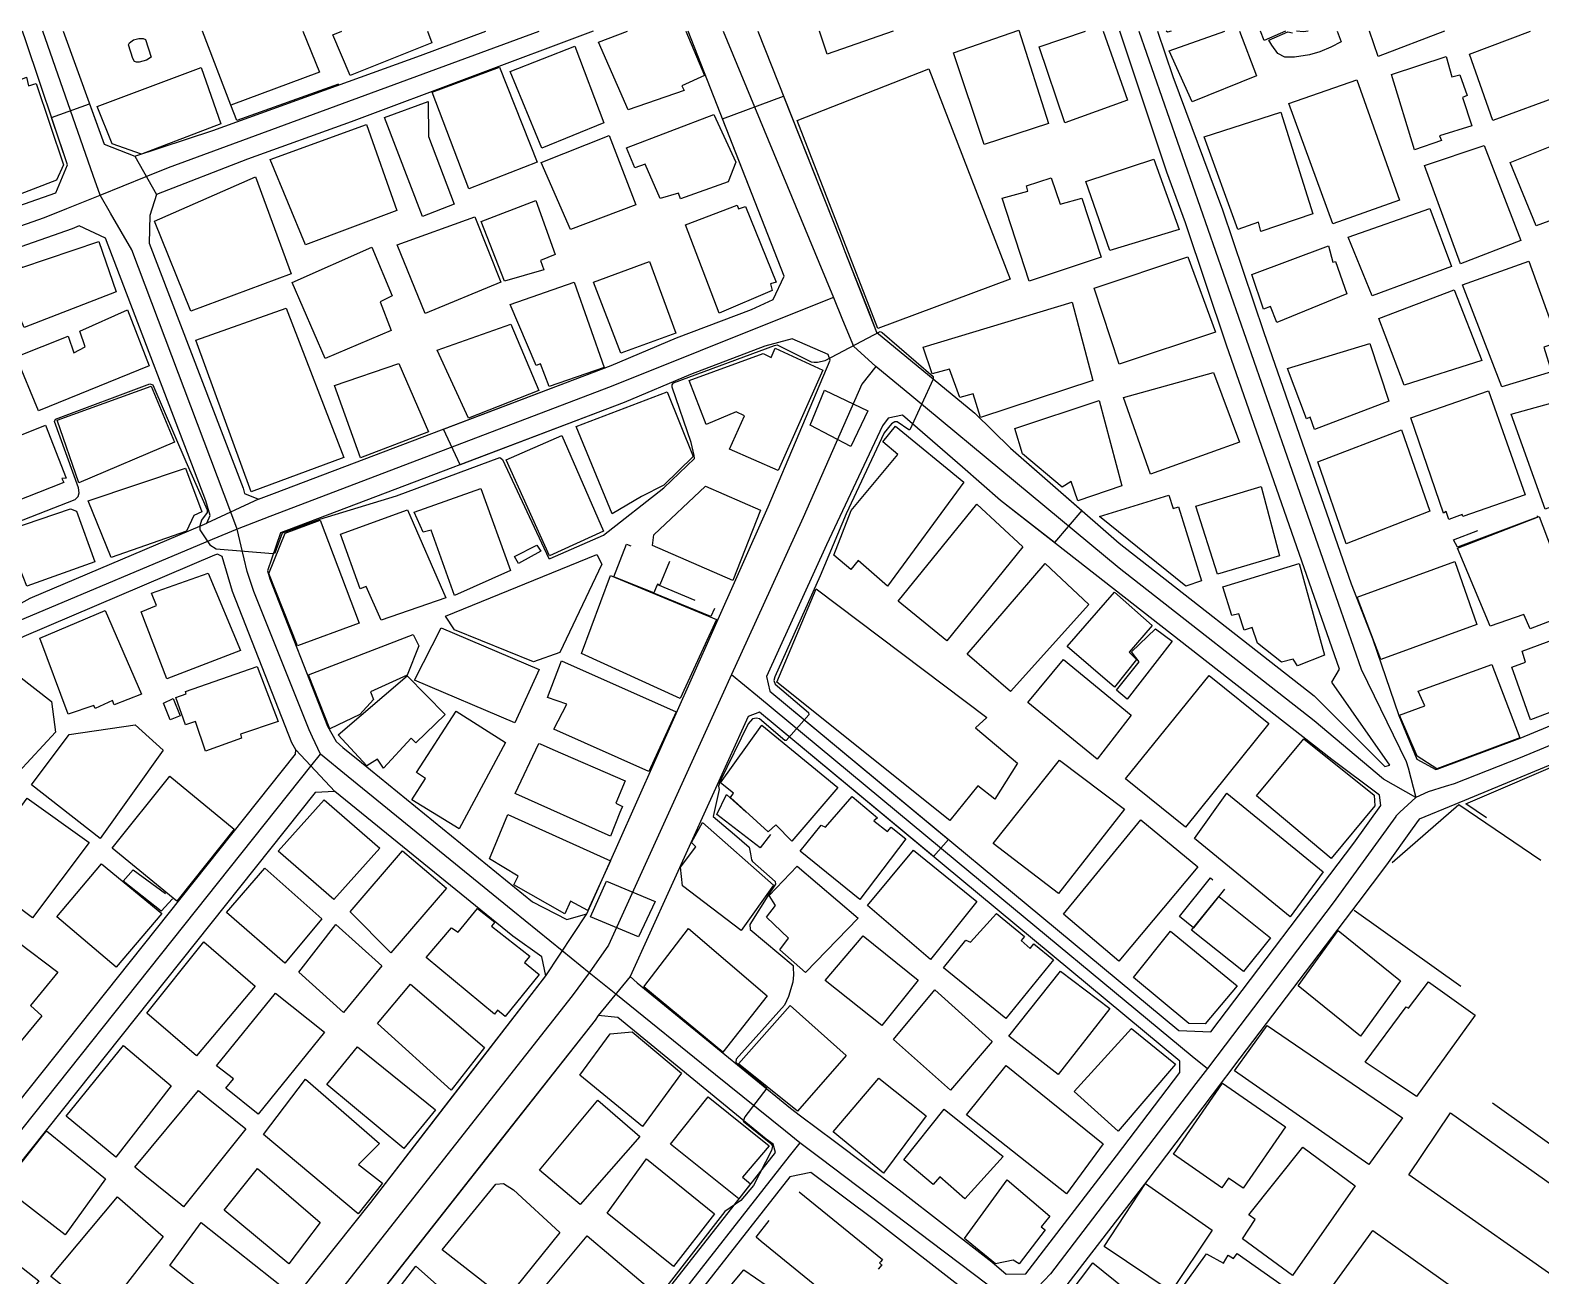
# Model space of a CAD drawing. Header units: millimetres. Extents: x 198785 to 203305, y 542885 to 545889.
# Drawn here: x 202392.4 to 202623.4, y 545694.9 to 545885.5 of the extents above; entities that cross this region are included whole.
import ezdxf

# ---------------------------------------------------------------- set-up
doc = ezdxf.new("R2010")
doc.units = ezdxf.units.MM
doc.linetypes.add('FENCE_25K', pattern=[54.3, 28.7, -9.2, -16.4])
doc.linetypes.add('HIDDEN_BULD_25K', pattern=[28.8, 18.4, -10.4])
for name, color, linetype in [('A0013114', 253, 'Continuous'), ('A0013117', 253, 'Continuous'), ('A0023214', 253, 'Continuous'), ('A0023217', 253, 'Continuous'), ('A0043325', 253, 'Continuous'), ('A0053326', 253, 'Continuous'), ('B0014111', 253, 'Continuous'), ('B0014112', 253, 'Continuous'), ('B0014113', 253, 'Continuous'), ('B0014114', 253, 'Continuous'), ('B0014115', 253, 'Continuous'), ('B0014116', 253, 'Continuous'), ('B0014118', 253, 'Continuous'), ('B0024120', 253, 'Continuous'), ('F0017111', 253, 'Continuous'), ('F0047224', 253, 'Continuous')]:
    doc.layers.add(name, color=color, linetype=linetype)

msp = doc.modelspace()

# ---------------------------------------------------------------- linework, layer by layer
at = {"layer": 'A0013114'}
for points in [[(202507.68, 545847.84), (202493, 545885.31)], [(202503.65, 545885.31), (202516.17, 545853.62), (202516.97, 545851.59), (202520.5, 545842.6), (202521.82, 545839.24), (202529.05, 545833.27)], [(202477.5, 545750.24), (202482.23, 545760.88), (202493.85, 545786.97), (202496.77, 545793.51), (202505.25, 545812.55), (202514.72, 545834.99), (202514.38, 545835.83), (202508.92, 545838.21)], [(202525.78, 545826.53), (202523.59, 545826.11), (202522.7, 545824.92), (202514.14, 545806.73), (202504.97, 545786.55)], [(202502.19, 545780.44), (202484.1, 545740.69)], [(202405.94, 545658.02), (202407.28, 545659.37), (202415.05, 545669.19), (202444.46, 545706.11), (202471.22, 545740.8)], [(202479.25, 545734.69), (202478.75, 545734), (202415.85, 545654.09), (202413.72, 545651.35)]]:
    msp.add_lwpolyline(points, dxfattribs=at)
at = {"layer": 'A0013117'}
for points in [[(202267.18, 545865.1), (202287.55, 545814.39), (202290.83, 545805.73), (202292.78, 545804.33), (202301.75, 545814.53), (202315.85, 545829.28), (202322.95, 545833.18), (202325.19, 545834.24), (202337.19, 545838.96), (202342.32, 545841.63), (202396.27, 545860.57), (202398.05, 545864.87), (202391.67, 545883.84), (202391.16, 545885.31)], [(202397.41, 545885.31), (202403.67, 545868.02), (202408.38, 545866.16), (202420.27, 545870.13), (202452.07, 545881.6), (202462.05, 545885.31)], [(202478.44, 545885.31), (202441.44, 545871.45), (202425.57, 545865.72), (202411.68, 545860.29), (202410.64, 545857.08), (202410.57, 545852.85), (202424.91, 545815.38), (202425.16, 545814.55), (202427.3, 545813.68), (202429.72, 545814.62), (202481.22, 545834.16), (202491.21, 545838.39), (202502.7, 545842.74), (202505.98, 545844.23), (202507.68, 545847.84)], [(202529.05, 545833.27), (202536.83, 545826.84), (202542.29, 545821.53), (202558.92, 545806.95), (202588.76, 545783.59), (202599.55, 545772.79), (202600.32, 545773.03), (202591.42, 545785.69), (202592.61, 545787.67), (202575.34, 545837.27), (202569.07, 545855.96), (202566.19, 545863.71), (202564.72, 545868.19), (202559.01, 545885.31)], [(202564.76, 545885.31), (202567.13, 545878.35), (202574.73, 545857.97), (202581.02, 545839.21), (202594.41, 545800.75), (202597.68, 545792.38), (202601.69, 545780.63), (202604.42, 545773.95), (202607.33, 545772.35), (202607.53, 545772.38), (202620.24, 545777.13), (202659.59, 545793.47), (202660.01, 545794.61), (202646.71, 545831.8), (202644.21, 545838.79), (202638.53, 545854.66), (202626.47, 545885.31)], [(202351.36, 545757.82), (202374.09, 545787.8), (202375.25, 545788.68), (202380.95, 545791.94), (202391, 545797.81), (202392.37, 545798.54), (202418.65, 545809.74), (202419.35, 545810.02), (202419.9, 545811.18), (202419.22, 545813.46), (202403.85, 545853.63), (202399.85, 545855.52), (202398.76, 545855.08), (202344.48, 545836.03), (202335.34, 545832.18), (202327.62, 545829.05), (202326.02, 545828.02), (202319.67, 545824.53), (202306.15, 545810.44), (202298.53, 545801.78), (202297.64, 545800.49), (202297.83, 545798.38), (202349.35, 545756.73), (202351.36, 545757.82)], [(202508.92, 545838.21), (202504.73, 545837.1), (202493.34, 545832.78), (202483.18, 545828.49), (202431.88, 545809.03), (202430.66, 545808.55), (202428.64, 545802.75), (202429, 545801.52), (202437.82, 545778.99), (202439.14, 545776.62), (202440.17, 545775.71), (202443.02, 545773.39), (202469.18, 545752.12), (202474.44, 545749.38), (202477.5, 545750.24)], [(202504.97, 545786.55), (202505.47, 545784.34), (202568.02, 545732.42), (202572.92, 545732.22), (202594.81, 545761.09), (202598.92, 545766.85), (202598.74, 545768.42), (202591.45, 545773.86), (202540.78, 545813.52), (202534.97, 545818.62), (202525.78, 545826.53)], [(202365.04, 545689.45), (202365.13, 545689.54), (202432.91, 545774.68), (202432.98, 545775.35), (202432.38, 545776.43), (202423.32, 545799.58), (202421.74, 545804.95), (202420.98, 545805.28), (202420.54, 545805.11), (202391.37, 545792.68), (202381.5, 545787.65), (202356.02, 545754.03), (202353.9, 545751.23), (202352.38, 545749.25), (202329.59, 545719.45), (202328.48, 545718.11), (202328.59, 545716.85), (202363.66, 545689.29), (202365.04, 545689.45)], [(202624.24, 545681.81), (202669.29, 545745.7), (202670.52, 545747.44), (202670, 545749.77), (202663.51, 545779.01), (202662.4, 545784.43), (202661.84, 545784.73), (202657.22, 545786.38), (202636.61, 545777.88), (202631.94, 545775.96), (202610.24, 545767.01), (202604.79, 545764.76), (202603.72, 545763.26), (202599.81, 545757.77), (202595.41, 545751.95), (202577.37, 545728.16), (202573.13, 545722.57), (202563.28, 545709.58), (202548.68, 545690.59)], [(202484.1, 545740.69), (202485.18, 545739.72), (202508.62, 545720.53), (202510.19, 545719.36), (202515.37, 545715.48), (202525.28, 545708.06), (202539.46, 545697.04), (202541.62, 545695.13), (202544.65, 545695.2), (202558.51, 545713.22), (202568.18, 545725.97), (202568.2, 545727.72), (202503.88, 545781.1), (202502.19, 545780.44)], [(202471.22, 545740.8), (202470.63, 545743.69), (202466.17, 545746.84), (202438.95, 545768.97), (202435.93, 545768.83), (202369.69, 545685.64), (202369.57, 545685.51), (202370.21, 545682.64), (202385.22, 545670.45), (202400.69, 545657.85), (202405.94, 545658.02)], [(202413.72, 545651.35), (202413.58, 545646.86), (202424.98, 545637.98), (202437.73, 545628.35), (202439.66, 545628.67), (202456.69, 545650.39), (202460.44, 545655.18), (202506.35, 545713.75), (202505.99, 545715.01), (202504.92, 545715.81), (202482.23, 545734.38), (202479.25, 545734.69)], [(202492.47, 545631.58), (202536.71, 545688.03), (202536.32, 545691.8), (202535.62, 545692.42), (202521.64, 545703.29), (202511.73, 545710.71), (202508.53, 545710.04), (202463.31, 545652.35), (202463.63, 545650.25), (202487.67, 545631.12), (202492.47, 545631.58)]]:
    msp.add_lwpolyline(points, dxfattribs=at)
at = {"layer": 'A0023214'}
msp.add_lwpolyline([(202498.33, 545885.31), (202512.96, 545849.97), (202515.2, 545844.55), (202516.6, 545841.12), (202518.27, 545837.11), (202521.71, 545834.01), (202519.56, 545831.28), (202510.59, 545810.92), (202501.01, 545789.91), (202499.63, 545786.9), (202498.14, 545783.62), (202480.8, 545745.47), (202477.86, 545741.26), (202475.27, 545737.72), (202414.59, 545660.56), (202409.81, 545654.7), (202405.82, 545649.81), (202402.39, 545645.61), (202376.48, 545613.68)], dxfattribs=at)
at = {"layer": 'A0023217'}
for points in [[(202403.05, 545860.22), (202402, 545863.22), (202394.31, 545885.31)], [(202403.05, 545860.22), (202410.11, 545863.07), (202413.52, 545864.45), (202470.22, 545885.31)], [(202561.92, 545885.31), (202595.95, 545787.67), (202602.82, 545773.59), (202603.09, 545772.59), (202604.31, 545768.07)], [(202293.04, 545800.25), (202293.07, 545800.29), (202295.08, 545802.51), (202307.75, 545816.46), (202315.85, 545824.91), (202319.67, 545827.95), (202327.62, 545832.12), (202344.48, 545839.21), (202394.57, 545856.79), (202397.97, 545858.17), (202403.05, 545860.22)], [(202424.03, 545809.12), (202423.05, 545811.72), (202407.88, 545851.86), (202404.65, 545857.46), (202403.05, 545860.22)], [(202515.2, 545844.55), (202508.45, 545841.85), (202481.22, 545830.95), (202429.03, 545811.03), (202424.03, 545809.12)], [(202604.31, 545768.07), (202599.35, 545770.89), (202588.76, 545779.78), (202558.92, 545803.14), (202527.2, 545829.46), (202521.71, 545834.01)], [(202424.03, 545809.12), (202420.21, 545807.52), (202391.37, 545795.4), (202389.98, 545794.77), (202384.45, 545792.03), (202381.94, 545790.51), (202378.74, 545787.86), (202371.9, 545779.95), (202353.69, 545755.93), (202351.51, 545753.05)], [(202436.74, 545774.67), (202435.54, 545777.27), (202435.02, 545778.39), (202426.54, 545799.58), (202425.55, 545802.65), (202424.64, 545806.52), (202424.03, 545809.12)], [(202663.86, 545792.26), (202658.4, 545789.93), (202658.04, 545789.77), (202620.24, 545774.13), (202610.14, 545770.16), (202608.76, 545769.73), (202606.19, 545768.93), (202604.31, 545768.07)], [(202499.63, 545786.9), (202503.62, 545783.59), (202534.15, 545758.29), (202570.1, 545728.5), (202572.41, 545726.58)], [(202364.01, 545684.41), (202367.06, 545687.69), (202370, 545690.86), (202435.3, 545772.87), (202436.74, 545774.67)], [(202510.06, 545715.24), (202507.9, 545716.99), (202497.17, 545725.65), (202481.91, 545737.98), (202477.86, 545741.26), (202473.74, 545744.58), (202466.17, 545750.7), (202441, 545771.2), (202436.74, 545774.67)], [(202604.31, 545768.07), (202601.83, 545765.81), (202601.25, 545765.19), (202601.21, 545765.14), (202591.64, 545751.95), (202575.15, 545730.19), (202572.41, 545726.58)], [(202572.41, 545726.58), (202570.65, 545724.28), (202548.43, 545695.21), (202546.46, 545693.13), (202546.17, 545692.83), (202543.31, 545690.09)], [(202510.06, 545715.24), (202508.44, 545713.17), (202488.7, 545687.99), (202461.87, 545653.77), (202459.84, 545651.17)], [(202543.31, 545690.09), (202540.96, 545691.87), (202530.13, 545700.06), (202513.31, 545712.78), (202510.06, 545715.24)]]:
    msp.add_lwpolyline(points, dxfattribs=at)
at = {"layer": 'A0043325'}
for points in [[(202520.48, 545827.2), (202517.86, 545821.77), (202511.64, 545825.02), (202513.86, 545830.39), (202520.48, 545827.2)], [(202487.93, 545752.13), (202485.41, 545746.75), (202478.07, 545749.8), (202480.5, 545755.28), (202487.93, 545752.13)]]:
    msp.add_lwpolyline(points, dxfattribs=at)
at = {"layer": 'A0053326'}
for points in [[(202342.32, 545841.63), (202396.27, 545860.57), (202398.05, 545864.87), (202395.61, 545872.11), (202401.43, 545874.2), (202403.67, 545868.02), (202408.38, 545866.16), (202411.68, 545860.29), (202410.64, 545857.08)], [(202415.05, 545669.19), (202444.46, 545706.11), (202456.96, 545722.31), (202471.22, 545740.8), (202477.5, 545750.24), (202482.23, 545760.88), (202493.85, 545786.97), (202496.77, 545793.51), (202505.25, 545812.55), (202514.72, 545834.99), (202514.38, 545835.83), (202508.92, 545838.21), (202504.73, 545837.1), (202493.34, 545832.78), (202483.18, 545828.49), (202458.1, 545818.98), (202455.59, 545824.43), (202481.22, 545834.16), (202491.21, 545838.39), (202502.7, 545842.74), (202505.98, 545844.23), (202507.68, 545847.84), (202498.26, 545871.88), (202507.58, 545875.36), (202516.17, 545853.62), (202516.97, 545851.59), (202521.82, 545839.24)], [(202410.64, 545857.08), (202410.57, 545852.85), (202424.91, 545815.38), (202425.16, 545814.55), (202427.3, 545813.68), (202419.35, 545810.02), (202419.9, 545811.18), (202419.22, 545813.46), (202403.85, 545853.63), (202399.85, 545855.52), (202398.76, 545855.08), (202344.48, 545836.03)], [(202521.82, 545839.24), (202536.83, 545826.84), (202542.29, 545821.53), (202553.2, 545811.96), (202549.02, 545807.07), (202540.78, 545813.52), (202534.97, 545818.62), (202525.78, 545826.53), (202523.59, 545826.11), (202522.7, 545824.92), (202514.14, 545806.73), (202504.97, 545786.55), (202505.47, 545784.34), (202532.83, 545761.63), (202530.5, 545759.01), (202503.88, 545781.1), (202502.19, 545780.44), (202484.1, 545740.69), (202479.25, 545734.69), (202478.75, 545734), (202464.61, 545716.04), (202415.85, 545654.09)], [(202435.93, 545768.83), (202369.69, 545685.64), (202369.57, 545685.51), (202362.79, 545678.13), (202349.72, 545661.97), (202336.95, 545645.84), (202332.44, 545649.82), (202345.03, 545665.72), (202357.99, 545681.73), (202357.98, 545686.13), (202325.19, 545711.89), (202328.91, 545716.6), (202363.66, 545689.29), (202365.04, 545689.45), (202365.13, 545689.54), (202432.91, 545774.68), (202432.98, 545775.35), (202438.95, 545768.97), (202435.93, 545768.83)]]:
    msp.add_lwpolyline(points, dxfattribs=at)
at = {"layer": 'B0014111'}
for points in [[(202436.62, 545879.05), (202423.02, 545873.96), (202418.73, 545885.31)], [(202434.05, 545885.31), (202436.62, 545879.05)], [(202492.4, 545876.2), (202483.82, 545873.29), (202479.29, 545883.61), (202483.69, 545885.31)], [(202492.66, 545885.31), (202495.47, 545878.54), (202492, 545876.95), (202492.4, 545876.2)], [(202524.36, 545885.31), (202514.24, 545881.77), (202513.06, 545885.31)], [(202560.19, 545874.73), (202550.61, 545871.26), (202546.67, 545882.91), (202553.76, 545885.31)], [(202556.47, 545885.31), (202560.19, 545874.73)], [(202566.85, 545885.31), (202566.33, 545885.14), (202566.11, 545885.31)], [(202579.91, 545878.46), (202570.08, 545874.49), (202566.57, 545882.3), (202575.05, 545885.31)], [(202577.34, 545885.31), (202579.91, 545878.46)], [(202584.37, 545885.31), (202581.09, 545883.87), (202580.53, 545885.31)], [(202587.82, 545885.31), (202587.1, 545885.18), (202586.03, 545885.31)], [(202608.69, 545885.31), (202598.54, 545881.41), (202597.19, 545885.31)], [(202391.79, 545878.25), (202392.1, 545876.94), (202393.25, 545877.3), (202397.46, 545864.85), (202396.39, 545862.53), (202388.59, 545859.51), (202386.61, 545859.88), (202384.73, 545859.13), (202380.12, 545872.58), (202381.43, 545873.16), (202381.17, 545874.02), (202391.79, 545878.25)], [(202421.5, 545871.1), (202409.39, 545866.51), (202404.88, 545868.08), (202402.62, 545873.77), (202418.49, 545879.74), (202421.5, 545871.1)], [(202542.26, 545847.34), (202521.98, 545839.81), (202509.67, 545871.64), (202529.82, 545879.52), (202542.26, 545847.34)], [(202601.77, 545859.44), (202591.6, 545855.84), (202584.86, 545874.23), (202595.26, 545877.84), (202601.77, 545859.44)], [(202500.29, 545865.26), (202499.1, 545862.24), (202491.84, 545859.63), (202491.52, 545860.54), (202488.72, 545859.68), (202486.41, 545864.96), (202484.85, 545864.41), (202483.58, 545867.46), (202496.94, 545872.53), (202500.29, 545865.26)], [(202588.51, 545857.34), (202580.59, 545854.66), (202580.2, 545856.06), (202577.07, 545854.96), (202571.93, 545869.14), (202583.64, 545872.92), (202588.51, 545857.34)], [(202568.09, 545854.94), (202557.51, 545851.75), (202553.82, 545862.32), (202564.22, 545865.71), (202568.09, 545854.94)], [(202470.94, 545848.81), (202464.9, 545847.06), (202461.32, 545856.17), (202469.69, 545859.42), (202472.64, 545851.12), (202470.43, 545850.22), (202470.94, 545848.81)], [(202500.47, 545858.66), (202500.67, 545858.14), (202501.78, 545858.5), (202506.44, 545846.88), (202505.56, 545846.63), (202505.84, 545845.62), (202497.74, 545842.18), (202492.56, 545855.68), (202500.47, 545858.66)], [(202402.88, 545853.1), (202405.49, 545845.43), (202391.46, 545839.96), (202387.37, 545849.26), (202390.43, 545850.81), (202391.1, 545849.13), (202402.88, 545853.1)], [(202590.92, 545852.48), (202591.6, 545849.96), (202592, 545850.07), (202593.76, 545845.1), (202583.02, 545840.72), (202582.08, 545843.2), (202580.99, 545842.79), (202579.22, 545848.06), (202590.92, 545852.48)], [(202551.74, 545843.86), (202554.87, 545831.84), (202537.68, 545826.21), (202536.56, 545829.8), (202534.55, 545829.24), (202532.96, 545833.59), (202530.32, 545832.86), (202528.92, 545836.95), (202551.74, 545843.86)], [(202506.28, 545836.78), (202513.57, 545833.44), (202506.76, 545818.1), (202499.29, 545821.33), (202501.62, 545826.46), (202500.33, 545827.05), (202495.77, 545825.14), (202493.17, 545831.84), (202504.47, 545836.01), (202505.68, 545835.38), (202506.28, 545836.78)], [(202600.17, 545828.7), (202588.78, 545824.34), (202588.15, 545826.24), (202587.57, 545826), (202584.64, 545833.67), (202597.26, 545837.52), (202600.17, 545828.7)], [(202577.31, 545822.41), (202563.69, 545817.51), (202559.56, 545829.25), (202573.33, 545833.09), (202577.31, 545822.41)], [(202621.02, 545814.38), (202611.49, 545811.03), (202611.35, 545811.35), (202609.33, 545810.59), (202608.95, 545811.83), (202608.54, 545811.57), (202603.51, 545826.14), (202615.38, 545830.3), (202621.02, 545814.38)], [(202555.84, 545828.8), (202559.33, 545815.72), (202552.59, 545813.45), (202551.56, 545816.41), (202550.19, 545815.55), (202544.14, 545820.63), (202542.97, 545824.51), (202555.84, 545828.8)], [(202535.17, 545816.29), (202523.47, 545800.38), (202518.98, 545804.3), (202517.89, 545802.94), (202515.28, 545805.16), (202517.94, 545811.97), (202525.08, 545820.52), (202522.76, 545822.48), (202524.69, 545824.85), (202535.17, 545816.29)], [(202461.26, 545815.34), (202465.84, 545802.8), (202457.25, 545798.98), (202453.7, 545808.96), (202452.46, 545808.65), (202451.11, 545811.7), (202461.26, 545815.34)], [(202504.05, 545812.02), (202499.8, 545801.25), (202487.56, 545806.59), (202487.75, 545808.23), (202495.65, 545815.67), (202504.05, 545812.02)], [(202583.46, 545805.05), (202573.93, 545802.21), (202570.63, 545812.63), (202580.62, 545815.66), (202583.46, 545805.05)], [(202424.5, 545790.53), (202413.25, 545786.22), (202409.32, 545796.46), (202411.65, 545797.46), (202410.91, 545799.31), (202419.6, 545802.36), (202424.5, 545790.53)], [(202497.33, 545795.3), (202491.75, 545783.23), (202476.66, 545790.09), (202481.1, 545802.01), (202497.33, 545795.3)], [(202543.36, 545773.29), (202539.92, 545767.79), (202537.28, 545769.86), (202533, 545764.54), (202506.53, 545785.73), (202512.59, 545800), (202538.69, 545780.31), (202536.92, 545778.73), (202543.36, 545773.29)], [(202561.54, 545789.17), (202558.2, 545784.95), (202550.95, 545791.15), (202558.2, 545799.46), (202563.98, 545794.36), (202560.44, 545790.29), (202561.54, 545789.17)], [(202567.02, 545791.99), (202560.15, 545783.08), (202558.51, 545784.48), (202561.98, 545788.83), (202560.8, 545790.33), (202564.47, 545793.89), (202567.02, 545791.99)], [(202427.05, 545788.1), (202430.3, 545779.69), (202424.53, 545777.75), (202424.67, 545777.12), (202419.16, 545775.16), (202417.64, 545779.69), (202416.11, 545779.16), (202414.64, 545783.38), (202416.22, 545783.93), (202416.11, 545784.29), (202427.05, 545788.1)], [(202465.06, 545776.46), (202457.98, 545763.27), (202450.74, 545767.72), (202452.84, 545770.97), (202451.45, 545771.9), (202457.5, 545781.25), (202465.06, 545776.46)], [(202482.56, 545765.76), (202481.1, 545762.15), (202480.78, 545762.29), (202466.64, 545768.62), (202466.55, 545768.66), (202470.16, 545776.33), (202470.35, 545776.25), (202472.3, 545775.4), (202483.37, 545770.62), (202481.91, 545767.17), (202482.93, 545766.68), (202482.69, 545766.1), (202482.56, 545765.76)], [(202559.75, 545766.28), (202549.63, 545753.39), (202539.66, 545761.03), (202549.79, 545773.77), (202559.75, 545766.28)], [(202445.84, 545760.32), (202438.79, 545752.43), (202430.27, 545759.83), (202437.33, 545767.7), (202445.84, 545760.32)], [(202481.11, 545758.39), (202477.66, 545750.76), (202474.98, 545752.2), (202474.13, 545750.24), (202466.31, 545754.7), (202466.99, 545756), (202462.59, 545758.69), (202465.4, 545765.46), (202481.11, 545758.39)], [(202506.06, 545754.67), (202501.09, 545747.7), (202492.11, 545754.56), (202491.82, 545757.39), (202494.19, 545760.53), (202493.5, 545761.17), (202495.2, 545764.23), (202506.06, 545754.67)], [(202462.89, 545748.4), (202468.78, 545743.79), (202467.98, 545742.8), (202470.21, 545740.98), (202464.99, 545734.55), (202463.85, 545735.5), (202463.35, 545734.9), (202452.9, 545743.56), (202456.82, 545748.12), (202457.8, 545747.47), (202460.76, 545751.1), (202463.41, 545749.01), (202462.89, 545748.4)], [(202505.08, 545737.71), (202498.31, 545729.12), (202486.2, 545739.09), (202493.03, 545748.01), (202505.08, 545737.71)], [(202576.94, 545739.23), (202572.06, 545733.44), (202569.57, 545733.47), (202561.13, 545740.51), (202566.77, 545747.63), (202576.94, 545739.23)], [(202394.15, 545734.66), (202390.74, 545730.51), (202383.1, 545736.46), (202390.54, 545745.95), (202396.56, 545741.33), (202392.39, 545736.26), (202394.15, 545734.66)], [(202491.95, 545725.9), (202486.02, 545717.71), (202476.43, 545725.6), (202481.08, 545731.89), (202484.44, 545732.19), (202491.95, 545725.9)], [(202413.94, 545723.94), (202405.44, 545713.03), (202397.84, 545719.29), (202406.62, 545730.1), (202413.94, 545723.94)], [(202584.36, 545717.67), (202577.86, 545708.29), (202575.64, 545709.83), (202574.63, 545708.36), (202567.24, 545713.49), (202574.71, 545724.35), (202584.36, 545717.67)], [(202485.58, 545716.22), (202476.48, 545705.81), (202470.24, 545711.05), (202479.2, 545721.73), (202485.58, 545716.22)], [(202541.19, 545713.12), (202535.32, 545706.64), (202531.49, 545710.01), (202530.47, 545708.86), (202525.97, 545712.64), (202532.17, 545720.4), (202541.19, 545713.12)], [(202473.38, 545701.51), (202465.12, 545691.27), (202455.35, 545698.85), (202463.6, 545708.9), (202464.73, 545708.99), (202466.28, 545708.03), (202473.38, 545701.51)], [(202573.16, 545701.85), (202566.85, 545692.5), (202556.62, 545699.39), (202562.93, 545709.02), (202573.16, 545701.85)], [(202461.3, 545687.53), (202455.17, 545679.92), (202444.95, 545688.03), (202451.32, 545696.36), (202461.3, 545687.53)], [(202563.3, 545690.11), (202557.8, 545682.46), (202549.23, 545689.35), (202554.89, 545696.87), (202563.3, 545690.11)]]:
    msp.add_lwpolyline(points, dxfattribs=at)
at = {"layer": 'B0014112'}
for points in [[(202453.81, 545883.52), (202441.28, 545878.52), (202438.66, 545884.76), (202440.04, 545885.31)], [(202453.1, 545885.31), (202453.81, 545883.52)], [(202548.13, 545871.19), (202538.26, 545867.97), (202533.57, 545881.97), (202543.55, 545885.45), (202548.13, 545871.19)], [(202626.6, 545875.51), (202616.04, 545871.64), (202612.49, 545881.78), (202621.85, 545885.31)], [(202608.94, 545881.45), (202609.77, 545878.3), (202611.01, 545878.63), (202612.15, 545875.48), (202611.45, 545875.14), (202612.86, 545870.8), (202607.92, 545869.31), (202608.21, 545868.57), (202604.06, 545867.15), (202600.55, 545878.65), (202608.94, 545881.45)], [(202484.98, 545858.73), (202475.01, 545854.96), (202470.5, 545865.23), (202480.93, 545869.35), (202484.98, 545858.73)], [(202635.57, 545860.28), (202622.7, 545855.54), (202618.74, 545865.2), (202631.7, 545870.43), (202635.57, 545860.28)], [(202548.49, 545862.85), (202549.88, 545858.83), (202553.18, 545859.73), (202556.16, 545850.75), (202545.13, 545847.07), (202541.01, 545859.73), (202544.96, 545860.82), (202544.74, 545861.64), (202548.49, 545862.85)], [(202464.33, 545846.89), (202452.77, 545842.13), (202448.49, 545852.61), (202460.37, 545856.88), (202464.33, 545846.89)], [(202447.56, 545839.49), (202437.49, 545835.2), (202432.4, 545846.85), (202444.63, 545852.26), (202447.72, 545844.83), (202445.9, 545843.87), (202447.56, 545839.49)], [(202491.09, 545839.1), (202482.68, 545836.04), (202478.51, 545846.91), (202487.1, 545850.04), (202491.09, 545839.1)], [(202625.02, 545833.19), (202617.43, 545830.91), (202611.42, 545846.51), (202621.56, 545850.14), (202626.06, 545837.69), (202623.84, 545836.98), (202625.02, 545833.19)], [(202475.57, 545846.9), (202480.15, 545833.86), (202471.74, 545830.95), (202470.39, 545834.41), (202469.73, 545834.17), (202465.76, 545843.5), (202475.57, 545846.9)], [(202470.17, 545830.31), (202459.37, 545826.07), (202454.58, 545836.52), (202465.88, 545840.47), (202470.17, 545830.31)], [(202414.41, 545822.4), (202399.8, 545816.2), (202396.49, 545825.77), (202410.84, 545830.98), (202414.41, 545822.4)], [(202485.86, 545814.09), (202481.39, 545811.44), (202475.84, 545824.81), (202489.78, 545830.12), (202493.74, 545820.21), (202489.25, 545815.84), (202485.86, 545814.09)], [(202626.76, 545828.89), (202628.59, 545824.76), (202632.05, 545825.62), (202635.45, 545816.46), (202624.06, 545812.19), (202618.85, 545826.71), (202626.76, 545828.89)], [(202397.52, 545816.27), (202388.09, 545812.54), (202387.33, 545814.59), (202383.44, 545812.97), (202381.08, 545819.57), (202394.71, 545825), (202397.85, 545816.94), (202397.22, 545816.88), (202397.52, 545816.27)], [(202480.04, 545808.83), (202471.78, 545805.01), (202465.18, 545819.71), (202473.68, 545823.45), (202480.04, 545808.83)], [(202399.44, 545811.88), (202402.22, 545804.12), (202391.83, 545800.39), (202390.15, 545804.69), (202387.87, 545803.76), (202386.72, 545806.64), (202389.81, 545807.81), (202389.26, 545809.05), (202398.52, 545812.2), (202399.44, 545811.88)], [(202544.16, 545806.4), (202532.56, 545792.04), (202525.1, 545798.12), (202537.15, 545812.92), (202544.16, 545806.4)], [(202628.68, 545796.53), (202621.75, 545793.84), (202620.8, 545796.07), (202615.68, 545794.25), (202610.68, 545806.22), (202623.14, 545811.05), (202628.68, 545796.53)], [(202586.44, 545803.88), (202590.34, 545789.83), (202586.17, 545788.19), (202585.51, 545789.21), (202583.76, 545788.79), (202580.05, 545791.66), (202579.27, 545794.06), (202578.05, 545793.68), (202577.21, 545796.14), (202576.16, 545795.91), (202574.77, 545800.29), (202586.44, 545803.88)], [(202470.22, 545787.63), (202466.5, 545779.48), (202451.16, 545786.02), (202455.21, 545794), (202470.22, 545787.63)], [(202628.25, 545792.24), (202628.25, 545791.84), (202629.6, 545792.2), (202632.42, 545783.95), (202621.82, 545779.96), (202618.95, 545788.01), (202621.04, 545788.76), (202620.54, 545790.44), (202627.99, 545793.21), (202628.25, 545792.24)], [(202396.22, 545778.07), (202390.59, 545771.92), (202380.69, 545780.53), (202387.97, 545788.69), (202395.6, 545782.75), (202396.22, 545778.07)], [(202455.85, 545780.78), (202451.35, 545776.41), (202450.63, 545777.16), (202446.38, 545772.54), (202445.49, 545773.95), (202443.87, 545772.93), (202439.47, 545777.65), (202450.02, 545786.69), (202455.85, 545780.78)], [(202412.7, 545775.3), (202403.07, 545761.79), (202392.57, 545769.98), (202398.3, 545777.71), (202408.41, 545779.2), (202412.7, 545775.3)], [(202401.4, 545761.19), (202392.7, 545749.63), (202383.52, 545756.51), (202391.87, 545767.96), (202401.4, 545761.19)], [(202456.03, 545754.2), (202447.53, 545744.31), (202441.3, 545750.56), (202449.28, 545759.92), (202456.03, 545754.2)], [(202412.51, 545750.29), (202405.51, 545742.08), (202396.44, 545749.81), (202403.27, 545757.9), (202412.51, 545750.29)], [(202446.12, 545742.33), (202440.27, 545735.15), (202433.43, 545741.33), (202439.11, 545748.63), (202446.12, 545742.33)], [(202528.15, 545740.13), (202522.6, 545733.19), (202513.97, 545740.08), (202519.75, 545746.91), (202528.15, 545740.13)], [(202539.49, 545730.73), (202533.1, 545723.28), (202524.42, 545731.02), (202530.7, 545738.62), (202539.49, 545730.73)], [(202517.14, 545728.6), (202509.69, 545720.05), (202500.67, 545727.29), (202508.58, 545736.23), (202517.14, 545728.6)], [(202567.55, 545727.26), (202558.74, 545717.03), (202552.01, 545723.06), (202560.79, 545732.73), (202567.55, 545727.26)], [(202556.45, 545715.09), (202550.84, 545707.43), (202535.56, 545719.5), (202541.63, 545727.08), (202556.45, 545715.09)], [(202502.54, 545708.96), (202500.72, 545706.67), (202490.28, 545715), (202496.05, 545722.25), (202505.4, 545714.76), (202501.32, 545709.98), (202502.54, 545708.96)], [(202547.58, 545701.9), (202543.6, 545696.69), (202542.72, 545697.26), (202540.01, 545696.74), (202535.25, 545700.61), (202541.78, 545709.55), (202548.3, 545704.03), (202546.99, 545702.37), (202547.58, 545701.9)], [(202501.51, 545695.79), (202506.88, 545692.13), (202507.98, 545693.43), (202516.95, 545686.68), (202510.79, 545678.63), (202496.6, 545689.94), (202501.51, 545695.79)]]:
    msp.add_lwpolyline(points, dxfattribs=at)
at = {"layer": 'B0014113'}
for points in [[(202480.1, 545871.29), (202470.61, 545867.4), (202465.77, 545879.12), (202475.67, 545883), (202480.1, 545871.29)], [(202469.92, 545865.28), (202459.44, 545861.16), (202453.85, 545875.97), (202464.14, 545879.8), (202469.92, 545865.28)], [(202457.2, 545858.84), (202452.36, 545856.94), (202446.57, 545872.09), (202453.23, 545874.53), (202453.28, 545869.17), (202457.2, 545858.84)], [(202448.45, 545857.88), (202434.44, 545852.62), (202429.06, 545865.69), (202443.8, 545871.03), (202448.45, 545857.88)], [(202620.37, 545853.28), (202611.13, 545849.71), (202605.6, 545864.73), (202614.75, 545867.8), (202620.37, 545853.28)], [(202432.26, 545848.16), (202416.91, 545842.47), (202411.36, 545856.25), (202426.8, 545863.01), (202432.26, 545848.16)], [(202609.73, 545849.32), (202597.6, 545844.82), (202593.96, 545853.81), (202606.41, 545858.15), (202609.73, 545849.32)], [(202573.64, 545839.27), (202558.93, 545834.37), (202555.1, 545845.98), (202569.4, 545850.77), (202573.64, 545839.27)], [(202614.37, 545834.9), (202602.5, 545831.12), (202598.62, 545841.36), (202610.17, 545845.71), (202614.37, 545834.9)], [(202407.23, 545842.69), (202410.56, 545834.11), (202393.64, 545827.2), (202390.22, 545835.46), (202398.15, 545838.63), (202399.01, 545836.07), (202400.75, 545837.03), (202399.96, 545839.43), (202407.23, 545842.69)], [(202440.32, 545820.06), (202426.13, 545814.85), (202417.67, 545838.03), (202431.53, 545842.92), (202440.32, 545820.06)], [(202453.26, 545823.98), (202442.86, 545820.03), (202438.91, 545831.08), (202448.73, 545834.47), (202453.26, 545823.98)], [(202606.41, 545811.87), (202593.62, 545806.88), (202589.29, 545819.41), (202602.08, 545824.32), (202606.41, 545811.87)], [(202416.25, 545808.81), (202404.75, 545804.76), (202401.23, 545813.47), (202416.13, 545818.43), (202418.61, 545811.74), (202417.39, 545811.21), (202416.25, 545808.81)], [(202566.52, 545814.33), (202567.17, 545812.27), (202568.01, 545812.54), (202571.53, 545801.22), (202569.13, 545800.41), (202555.93, 545811.03), (202566.52, 545814.33)], [(202450.05, 545812.05), (202455.93, 545798.59), (202446.04, 545795.2), (202443.73, 545800.32), (202442.82, 545800), (202439.82, 545808.33), (202450.05, 545812.05)], [(202442.67, 545794.75), (202433.26, 545791.27), (202428.86, 545802.35), (202431.34, 545808.5), (202436.73, 545810.51), (202442.67, 545794.75)], [(202473.38, 545790.22), (202469.34, 545788.8), (202457.26, 545793.73), (202455.89, 545795.8), (202479.01, 545805.24), (202479.81, 545803.75), (202473.38, 545790.22)], [(202554.26, 545797.57), (202542.31, 545784.26), (202535.66, 545789.99), (202547.58, 545803.88), (202554.26, 545797.57)], [(202613.64, 545794.53), (202598.95, 545789.16), (202595.31, 545798.73), (202610.24, 545804.18), (202613.64, 545794.53)], [(202409.36, 545783.86), (202405.2, 545782.25), (202404.95, 545782.88), (202402.29, 545781.68), (202402.09, 545782.13), (202398.14, 545780.83), (202393.82, 545792.43), (202403.81, 545796.66), (202409.36, 545783.86)], [(202442.8, 545780.75), (202438.19, 545778.58), (202434.92, 545786.83), (202450.93, 545792.99), (202451.81, 545791.26), (202450.02, 545786.77), (202444.41, 545784.22), (202444.88, 545783.07), (202442.8, 545780.75)], [(202491.14, 545781.18), (202487, 545772.03), (202472.47, 545778.49), (202474.42, 545782.32), (202471.48, 545783.35), (202473.61, 545788.98), (202491.14, 545781.18)], [(202560.74, 545780.68), (202555.57, 545773.93), (202544.95, 545782.61), (202550.39, 545789.19), (202560.74, 545780.68)], [(202620.2, 545777.2), (202607.5, 545772.46), (202604.49, 545774.39), (202601.79, 545780.66), (202605.66, 545782.09), (202604.63, 545784.32), (202615.93, 545788.42), (202620.2, 545777.2)], [(202581.79, 545779.39), (202569.07, 545763.52), (202559.87, 545770.92), (202572.66, 545786.7), (202581.79, 545779.39)], [(202515.87, 545769.61), (202508.85, 545761.4), (202506.41, 545763.88), (202505.25, 545762.82), (202499.49, 545768.07), (202499.92, 545768.72), (202497.96, 545770.32), (202504.25, 545779.13), (202515.87, 545769.61)], [(202598.04, 545766.77), (202591.35, 545758.75), (202579.9, 545768.31), (202587.14, 545777.03), (202597.94, 545768.43), (202598.04, 545766.77)], [(202423.54, 545763.2), (202414.79, 545752.19), (202404.88, 545760.33), (202413.69, 545771.32), (202423.54, 545763.2)], [(202521.4, 545764.5), (202523.48, 545762.85), (202524.05, 545763.5), (202526.27, 545761.73), (202519.24, 545752.48), (202510.11, 545759.86), (202513.32, 545763.83), (202514, 545763.5), (202518.09, 545768.23), (202521.93, 545764.94), (202521.4, 545764.5)], [(202590.13, 545756.7), (202585.07, 545749.8), (202570.42, 545761.79), (202575.38, 545768.7), (202590.13, 545756.7)], [(202570.96, 545757.43), (202558.86, 545743.02), (202550.39, 545750.19), (202562.22, 545764.66), (202570.96, 545757.43)], [(202537.15, 545752.15), (202530.07, 545743.27), (202520.42, 545751.54), (202527.47, 545760), (202537.15, 545752.15)], [(202436.98, 545749.52), (202431.29, 545742.73), (202422.4, 545750.46), (202428.26, 545757.25), (202436.98, 545749.52)], [(202518.97, 545749.61), (202510.94, 545741.29), (202507.02, 545744.73), (202508.35, 545746.53), (202504.97, 545749.73), (202506.36, 545751.53), (202505.37, 545753.06), (202509.67, 545757.54), (202518.97, 545749.61)], [(202582.08, 545746.61), (202577.93, 545741.42), (202569.99, 545747.77), (202574.15, 545752.91), (202582.08, 545746.61)], [(202543.91, 545746.18), (202545.31, 545744.98), (202545.88, 545745.67), (202548.87, 545743.21), (202541.56, 545734.25), (202532.06, 545741.99), (202535.46, 545746.23), (202536.2, 545745.94), (202540.13, 545750.3), (202544.43, 545746.8), (202543.91, 545746.18)], [(202601.93, 545740.03), (202595.8, 545731.55), (202586.28, 545739.26), (202592.4, 545747.73), (202601.93, 545740.03)], [(202426.77, 545739.21), (202417.78, 545728.54), (202410.21, 545735.08), (202418.9, 545746), (202426.77, 545739.21)], [(202557.49, 545735.8), (202549.59, 545725.69), (202542.05, 545731.53), (202549.93, 545741.49), (202557.49, 545735.8)], [(202606.23, 545739.86), (202613.38, 545734.77), (202604.41, 545722.31), (202604.25, 545722.42), (202599.61, 545725.53), (202596.56, 545727.58), (202602.82, 545736.05), (202603.15, 545735.83), (202606.23, 545739.86)], [(202461.83, 545729.81), (202456.75, 545723.31), (202445.49, 545733.47), (202450.5, 545739.5), (202461.83, 545729.81)], [(202602.24, 545719.04), (202597.11, 545711.91), (202576.55, 545726.22), (202581.54, 545733.18), (202602.24, 545719.04)], [(202454.36, 545720.29), (202449.49, 545714.35), (202437.72, 545724.13), (202442.4, 545729.93), (202454.36, 545720.29)], [(202446.22, 545709.08), (202442.51, 545704.38), (202428.06, 545716.48), (202434.48, 545724.95), (202445.79, 545715.13), (202442.56, 545711.9), (202446.22, 545709.08)], [(202529.39, 545719.37), (202522.88, 545710.59), (202515.17, 545716.92), (202522.17, 545725.13), (202529.39, 545719.37)], [(202423.92, 545715.58), (202415.8, 545705.45), (202415.39, 545705.78), (202409.9, 545710.24), (202408.36, 545711.5), (202418.08, 545723.22), (202419.83, 545721.81), (202425.35, 545717.35), (202423.92, 545715.58)], [(202637.12, 545700.31), (202630.38, 545691.25), (202603.24, 545710.33), (202609.6, 545719.8), (202637.12, 545700.31)], [(202403.86, 545709.74), (202397.73, 545701.17), (202388.16, 545708.56), (202394.83, 545717.05), (202403.86, 545709.74)], [(202595.02, 545708.66), (202585.42, 545694.95), (202577.78, 545700.54), (202579.7, 545703.48), (202578.74, 545704.2), (202587.01, 545714.55), (202595.02, 545708.66)], [(202497.01, 545704.35), (202490.77, 545696.3), (202480.61, 545704.48), (202486.6, 545712.78), (202497.01, 545704.35)], [(202436.71, 545703.02), (202431.94, 545696.69), (202422.02, 545704.93), (202427.13, 545711.31), (202436.71, 545703.02)], [(202412.72, 545700.89), (202403.2, 545688.64), (202395.52, 545694.76), (202405.73, 545706.99), (202412.72, 545700.89)], [(202428.8, 545687.44), (202427.78, 545686.18), (202427.49, 545686.41), (202427.01, 545685.92), (202413.7, 545696.44), (202418.53, 545703.06), (202432.04, 545692.34), (202428.67, 545687.71), (202428.8, 545687.44)], [(202397.24, 545688.19), (202392.64, 545682.66), (202378.63, 545693.96), (202384.49, 545701.32), (202393.66, 545694.09), (202392.11, 545691.95), (202397.24, 545688.19)], [(202488.39, 545691.82), (202479.73, 545681.13), (202468.38, 545689.99), (202477.54, 545700.98), (202488.39, 545691.82)], [(202624.67, 545682.64), (202617.81, 545673.51), (202590.89, 545692.4), (202597.7, 545701.8), (202624.67, 545682.64)], [(202576.98, 545698.31), (202583.85, 545693.43), (202578.01, 545685.39), (202567.97, 545692.26), (202572.25, 545698.26), (202574.87, 545696.8), (202575.6, 545698.06), (202576.42, 545697.53), (202576.98, 545698.31)]]:
    msp.add_lwpolyline(points, dxfattribs=at)
at = {"layer": 'B0014114', "linetype": 'HIDDEN_BULD_25K', "flags": 128}
msp.add_lwpolyline([(202509.99, 545707.73), (202522.72, 545697.36), (202522.39, 545697), (202522.25, 545696.85), (202522.49, 545696.63), (202522.59, 545696.54), (202520.51, 545693.95), (202517.37, 545690.07), (202516.88, 545690.28), (202516.63, 545689.96), (202504.18, 545700.12), (202503.37, 545700.78), (202506.75, 545705.09), (202507.3, 545704.64), (202509.99, 545707.73)], dxfattribs=at)
at = {"layer": 'B0014115'}
msp.add_lwpolyline([(202437.37, 545732.17), (202427.24, 545719.6), (202422.27, 545723.57), (202423.45, 545725), (202420.83, 545726.99), (202429.86, 545738.1), (202437.37, 545732.17)], dxfattribs=at)
at = {"layer": 'B0014116', "linetype": 'HIDDEN_BULD_25K', "flags": 128}
for points in [[(202592.26, 545885.31), (202592.86, 545883.69), (202591.28, 545882.86), (202589.6, 545882.12), (202588.02, 545881.67), (202585.74, 545881.3), (202584.24, 545881.34), (202583.16, 545881.88), (202582.24, 545883.17), (202581.78, 545883.95), (202584.7, 545885.19), (202586.13, 545884.88), (202586.99, 545884.77), (202588.23, 545884.94), (202588.72, 545885.13), (202589.02, 545885.31)], [(202410.15, 545880.87), (202409.02, 545880.54), (202408.62, 545880.57), (202408.3, 545880.68), (202408.04, 545881.1), (202407.4, 545883.21), (202407.56, 545883.51), (202408.16, 545883.97), (202408.96, 545884.18), (202409.65, 545884.19), (202409.97, 545884.04), (202410.86, 545881.31), (202410.15, 545880.87)], [(202622.91, 545810.97), (202610.67, 545806.36), (202610.03, 545807.49), (202622.52, 545812.2), (202622.91, 545810.97)], [(202490.15, 545804.16), (202488.66, 545800.59), (202488.28, 545800.72), (202487.73, 545799.35), (202481.63, 545801.83), (202483.56, 545806.81), (202490.15, 545804.16)], [(202497.02, 545796.98), (202496.44, 545795.75), (202487.75, 545799.33), (202488.3, 545800.65), (202497.02, 545796.98)], [(202415.29, 545780.53), (202413.75, 545779.92), (202412.73, 545782.48), (202414.22, 545783.23), (202415.29, 545780.53)], [(202505.56, 545762.41), (202504.02, 545760.37), (202497.36, 545765.45), (202498.85, 545768.53), (202505.56, 545762.41)], [(202414.11, 545752.58), (202412.4, 545750.67), (202406.59, 545755.27), (202408.13, 545757.01), (202414.11, 545752.58)], [(202575, 545754.04), (202570.26, 545748.12), (202568.12, 545749.83), (202572.86, 545755.76), (202575, 545754.04)]]:
    msp.add_lwpolyline(points, dxfattribs=at)
at = {"layer": 'B0014118', "linetype": 'HIDDEN_BULD_25K', "flags": 128}
msp.add_lwpolyline([(202470.44, 545805.77), (202467.03, 545803.86), (202466.44, 545804.92), (202469.86, 545806.69), (202470.44, 545805.77)], dxfattribs=at)
at = {"layer": 'B0024120', "linetype": 'FENCE_25K', "flags": 128}
for points in [[(202661.23, 545783.84), (202661.28, 545783.81), (202669.25, 545746.02), (202660.8, 545733.96), (202611.96, 545767.07), (202631.71, 545775.58)], [(202600.66, 545758.11), (202610.85, 545767), (202660.12, 545733.4), (202639.37, 545704.64), (202608.64, 545726.55), (202615.08, 545736.38), (202594.87, 545750.79)]]:
    msp.add_lwpolyline(points, dxfattribs=at)
at = {"layer": 'F0017111', "elevation": 20}
msp.add_lwpolyline([(202388.03, 545809.28), (202399.25, 545813.66), (202399.67, 545814.12), (202399.87, 545814.69), (202399.75, 545815.43), (202396.09, 545825.6), (202396.21, 545825.93), (202410.68, 545831.33), (202411.09, 545831.21), (202416.18, 545819.44), (202419.44, 545812.07), (202419.4, 545811.68), (202418.58, 545810.49), (202418.29, 545809.62), (202418.29, 545809), (202419.81, 545806.7), (202420.8, 545806.08), (202429.45, 545805.39), (202429.84, 545805.49), (202430.97, 545808.53), (202436.65, 545810.64), (202448.38, 545814.21), (202464.17, 545820.1), (202464.62, 545819.77), (202471.68, 545804.63), (202471.89, 545804.63), (202480.05, 545808.21), (202489.27, 545815.44), (202493.97, 545819.93), (202493.93, 545820.38), (202493.47, 545822.36), (202490.55, 545830.86), (202490.55, 545831.22), (202490.73, 545831.49), (202506.22, 545837.23), (202506.63, 545837.29), (202511.79, 545834.71), (202512.26, 545834.65), (202512.78, 545834.65), (202513.94, 545834.91), (202522.37, 545839.36), (202522.65, 545839.2), (202530.49, 545832.48), (202530.45, 545832.07), (202526.9, 545824.29), (202526.74, 545824.29), (202524.97, 545825.53), (202524.6, 545825.53), (202524.1, 545825.24), (202522.99, 545823.84), (202517.14, 545811.44), (202513.17, 545801.99), (202506.24, 545786.54), (202506.11, 545785.96), (202506.28, 545785.39), (202511.39, 545781.06), (202511.43, 545780.73), (202507.97, 545776.78), (202507.76, 545776.78), (202503.89, 545780.11), (202503.43, 545780.2), (202502.85, 545780.11), (202502.15, 545779.33), (202497.85, 545770.48), (202497.63, 545769.77), (202497.71, 545769.28), (202496.83, 545765.16), (202500.1, 545762.4), (202502.3, 545760.45), (202502.55, 545759.44), (202502.68, 545758.5), (202502.84, 545758.25), (202506.31, 545755.21), (202506.35, 545754.8), (202505.45, 545753.44), (202502.4, 545748.62), (202502.48, 545747.88), (202509.03, 545742.36), (202509.07, 545742.07), (202509.12, 545740.95), (202509.02, 545739.81), (202508.34, 545737.61), (202507.71, 545736.3), (202500.31, 545728.03), (202500.3, 545727.57), (202500.62, 545727.23), (202505.01, 545723.59), (202501.65, 545719.19), (202501.42, 545718.53), (202505.66, 545715.11), (202505.88, 545714.71), (202505.72, 545714.03), (202502.98, 545708.7), (202501.06, 545706.41), (202498.62, 545704.74), (202489.35, 545692.84)], dxfattribs=at)
at = {"layer": 'F0047224'}
msp.add_lwpolyline([(202439.5, 545877.17), (202423.94, 545871.64), (202423.02, 545873.96)], dxfattribs=at)

doc.saveas('drawing.dxf')
